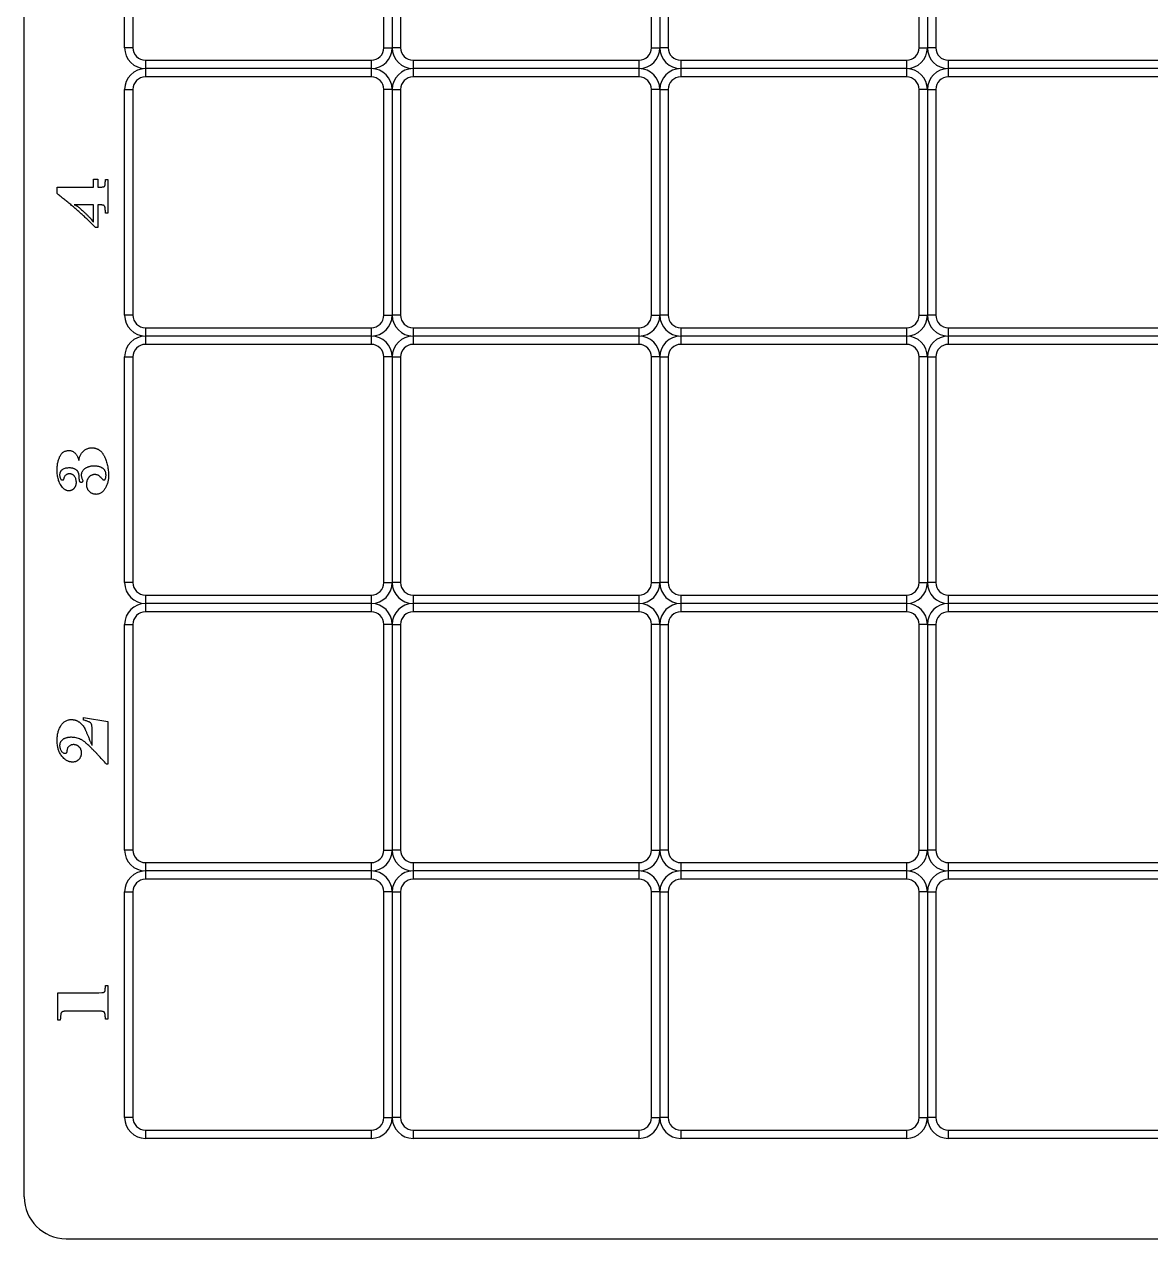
# Model space of a CAD drawing. Header units: millimetres. Extents: x 1 to 735, y 0 to 561.
# Drawn here: x 455.1 to 589.8, y 281.4 to 426.7 of the extents above; entities that cross this region are included whole.
import ezdxf

# ---------------------------------------------------------------- set-up
doc = ezdxf.new("R2010")
doc.units = ezdxf.units.MM

msp = doc.modelspace()

# ---------------------------------------------------------------- linework, layer by layer
at = {"color": 7, "linetype": 'Continuous', "lineweight": 25}
for p, q in [((455.13, 286.41), (455.13, 556.41)), ((467.13, 423.91), (467.13, 450.91)), ((468.13, 450.91), (468.13, 423.91)), ((498.13, 423.91), (498.13, 450.91)), ((499.13, 450.91), (499.13, 423.91)), ((500.13, 450.91), (500.13, 423.91)), ((530.13, 423.91), (530.13, 450.91)), ((531.13, 450.91), (531.13, 423.91)), ((532.13, 450.91), (532.13, 423.91)), ((562.13, 423.91), (562.13, 450.91)), ((563.13, 450.91), (563.13, 423.91)), ((564.13, 450.91), (564.13, 423.91)), ((468.13, 423.91), (467.13, 423.91)), ((498.13, 423.91), (499.13, 423.91)), ((500.13, 423.91), (499.13, 423.91)), ((530.13, 423.91), (531.13, 423.91)), ((532.13, 423.91), (531.13, 423.91)), ((562.13, 423.91), (563.13, 423.91)), ((564.13, 423.91), (563.13, 423.91)), ((469.63, 422.41), (469.63, 421.41)), ((469.63, 422.41), (496.63, 422.41)), ((496.63, 421.41), (469.63, 421.41)), ((469.63, 421.41), (469.63, 420.41)), ((496.63, 422.41), (496.63, 421.41)), ((496.63, 421.41), (496.63, 420.41)), ((501.63, 422.41), (528.63, 422.41)), ((501.63, 422.41), (501.63, 421.41)), ((528.63, 421.41), (501.63, 421.41)), ((501.63, 421.41), (501.63, 420.41)), ((528.63, 422.41), (528.63, 421.41)), ((528.63, 421.41), (528.63, 420.41)), ((533.63, 422.41), (533.63, 421.41)), ((533.63, 422.41), (560.63, 422.41)), ((560.63, 421.41), (533.63, 421.41)), ((533.63, 421.41), (533.63, 420.41)), ((560.63, 422.41), (560.63, 421.41)), ((560.63, 421.41), (560.63, 420.41)), ((565.63, 422.41), (592.63, 422.41)), ((565.63, 422.41), (565.63, 421.41)), ((592.63, 421.41), (565.63, 421.41)), ((565.63, 421.41), (565.63, 420.41)), ((496.63, 420.41), (469.63, 420.41)), ((528.63, 420.41), (501.63, 420.41)), ((560.63, 420.41), (533.63, 420.41)), ((592.63, 420.41), (565.63, 420.41)), ((467.13, 391.91), (467.13, 418.91)), ((467.13, 418.91), (468.13, 418.91)), ((468.13, 418.91), (468.13, 391.91)), ((498.13, 391.91), (498.13, 418.91)), ((499.13, 418.91), (498.13, 418.91)), ((499.13, 418.91), (499.13, 391.91)), ((499.13, 418.91), (500.13, 418.91)), ((500.13, 418.91), (500.13, 391.91)), ((531.13, 418.91), (530.13, 418.91)), ((530.13, 391.91), (530.13, 418.91)), ((531.13, 418.91), (531.13, 391.91)), ((531.13, 418.91), (532.13, 418.91)), ((532.13, 418.91), (532.13, 391.91)), ((562.13, 391.91), (562.13, 418.91)), ((563.13, 418.91), (562.13, 418.91)), ((563.13, 418.91), (563.13, 391.91)), ((563.13, 418.91), (564.13, 418.91)), ((564.13, 418.91), (564.13, 391.91)), ((459.06, 407.23), (463.39, 407.23)), ((459.06, 406.45), (459.06, 407.23)), ((463.39, 408.18), (463.92, 408.18)), ((463.39, 407.23), (463.39, 408.18)), ((463.92, 408.18), (463.92, 407.23)), ((463.92, 407.23), (464.14, 407.23)), ((464.84, 408.15), (465.13, 408.15)), ((465.13, 408.15), (465.13, 404.11)), ((463.39, 405.1), (461.11, 405.1)), ((463.39, 403.05), (463.39, 405.1)), ((463.92, 405.1), (463.92, 402.38)), ((464.41, 405.09), (463.92, 405.1)), ((465.13, 404.11), (464.83, 404.11)), ((463.92, 402.38), (463.64, 402.38)), ((468.13, 391.91), (467.13, 391.91)), ((498.13, 391.91), (499.13, 391.91)), ((500.13, 391.91), (499.13, 391.91)), ((530.13, 391.91), (531.13, 391.91)), ((532.13, 391.91), (531.13, 391.91)), ((562.13, 391.91), (563.13, 391.91)), ((564.13, 391.91), (563.13, 391.91)), ((469.63, 390.41), (496.63, 390.41)), ((469.63, 390.41), (469.63, 389.41)), ((496.63, 389.41), (469.63, 389.41)), ((469.63, 389.41), (469.63, 388.41)), ((496.63, 390.41), (496.63, 389.41)), ((496.63, 389.41), (496.63, 388.41)), ((501.63, 390.41), (528.63, 390.41)), ((501.63, 390.41), (501.63, 389.41)), ((528.63, 389.41), (501.63, 389.41)), ((501.63, 389.41), (501.63, 388.41)), ((528.63, 390.41), (528.63, 389.41)), ((528.63, 389.41), (528.63, 388.41)), ((533.63, 390.41), (560.63, 390.41)), ((533.63, 390.41), (533.63, 389.41)), ((560.63, 389.41), (533.63, 389.41)), ((533.63, 389.41), (533.63, 388.41)), ((560.63, 390.41), (560.63, 389.41)), ((560.63, 389.41), (560.63, 388.41)), ((565.63, 390.41), (592.63, 390.41)), ((565.63, 390.41), (565.63, 389.41)), ((592.63, 389.41), (565.63, 389.41)), ((565.63, 389.41), (565.63, 388.41)), ((496.63, 388.41), (469.63, 388.41)), ((528.63, 388.41), (501.63, 388.41)), ((560.63, 388.41), (533.63, 388.41)), ((592.63, 388.41), (565.63, 388.41)), ((467.13, 386.91), (468.13, 386.91)), ((467.13, 359.91), (467.13, 386.91)), ((468.13, 386.91), (468.13, 359.91)), ((498.13, 359.91), (498.13, 386.91)), ((499.13, 386.91), (498.13, 386.91)), ((499.13, 386.91), (499.13, 359.91)), ((499.13, 386.91), (500.13, 386.91)), ((500.13, 386.91), (500.13, 359.91)), ((530.13, 359.91), (530.13, 386.91)), ((531.13, 386.91), (530.13, 386.91)), ((531.13, 386.91), (531.13, 359.91)), ((531.13, 386.91), (532.13, 386.91)), ((532.13, 386.91), (532.13, 359.91)), ((562.13, 359.91), (562.13, 386.91)), ((563.13, 386.91), (562.13, 386.91)), ((563.13, 386.91), (563.13, 359.91)), ((563.13, 386.91), (564.13, 386.91)), ((564.13, 386.91), (564.13, 359.91)), ((468.13, 359.91), (467.13, 359.91)), ((498.13, 359.91), (499.13, 359.91)), ((500.13, 359.91), (499.13, 359.91)), ((530.13, 359.91), (531.13, 359.91)), ((532.13, 359.91), (531.13, 359.91)), ((562.13, 359.91), (563.13, 359.91)), ((564.13, 359.91), (563.13, 359.91)), ((469.63, 358.41), (496.63, 358.41)), ((469.63, 358.41), (469.63, 357.41)), ((496.63, 358.41), (496.63, 357.41)), ((501.63, 358.41), (528.63, 358.41)), ((501.63, 358.41), (501.63, 357.41)), ((528.63, 358.41), (528.63, 357.41)), ((533.63, 358.41), (560.63, 358.41)), ((533.63, 358.41), (533.63, 357.41)), ((560.63, 358.41), (560.63, 357.41)), ((565.63, 358.41), (592.63, 358.41)), ((565.63, 358.41), (565.63, 357.41)), ((496.63, 357.41), (469.63, 357.41)), ((469.63, 357.41), (469.63, 356.41)), ((496.63, 356.41), (469.63, 356.41)), ((496.63, 357.41), (496.63, 356.41)), ((501.63, 357.41), (501.63, 356.41)), ((528.63, 357.41), (501.63, 357.41)), ((528.63, 356.41), (501.63, 356.41)), ((528.63, 357.41), (528.63, 356.41)), ((533.63, 357.41), (533.63, 356.41)), ((560.63, 357.41), (533.63, 357.41)), ((560.63, 356.41), (533.63, 356.41)), ((560.63, 357.41), (560.63, 356.41)), ((592.63, 357.41), (565.63, 357.41)), ((565.63, 357.41), (565.63, 356.41)), ((592.63, 356.41), (565.63, 356.41)), ((467.13, 354.91), (468.13, 354.91)), ((467.13, 327.91), (467.13, 354.91)), ((468.13, 354.91), (468.13, 327.91)), ((498.13, 327.91), (498.13, 354.91)), ((499.13, 354.91), (498.13, 354.91)), ((499.13, 354.91), (500.13, 354.91)), ((499.13, 354.91), (499.13, 327.91)), ((500.13, 354.91), (500.13, 327.91)), ((531.13, 354.91), (530.13, 354.91)), ((530.13, 327.91), (530.13, 354.91)), ((531.13, 354.91), (531.13, 327.91)), ((531.13, 354.91), (532.13, 354.91)), ((532.13, 354.91), (532.13, 327.91)), ((563.13, 354.91), (562.13, 354.91)), ((562.13, 327.91), (562.13, 354.91)), ((563.13, 354.91), (563.13, 327.91)), ((563.13, 354.91), (564.13, 354.91)), ((564.13, 354.91), (564.13, 327.91)), ((462.23, 343.75), (465.13, 343.28)), ((462.23, 343.47), (462.23, 343.75)), ((465.13, 343.28), (465.13, 338.18)), ((463.23, 340.46), (463.23, 342.52)), ((465.13, 338.18), (464.97, 338.18)), ((468.13, 327.91), (467.13, 327.91)), ((498.13, 327.91), (499.13, 327.91)), ((500.13, 327.91), (499.13, 327.91)), ((530.13, 327.91), (531.13, 327.91)), ((532.13, 327.91), (531.13, 327.91)), ((562.13, 327.91), (563.13, 327.91)), ((564.13, 327.91), (563.13, 327.91)), ((469.63, 326.41), (496.63, 326.41)), ((469.63, 326.41), (469.63, 325.41)), ((496.63, 326.41), (496.63, 325.41)), ((501.63, 326.41), (528.63, 326.41)), ((501.63, 326.41), (501.63, 325.41)), ((528.63, 326.41), (528.63, 325.41)), ((533.63, 326.41), (560.63, 326.41)), ((533.63, 326.41), (533.63, 325.41)), ((560.63, 326.41), (560.63, 325.41)), ((565.63, 326.41), (592.63, 326.41)), ((565.63, 326.41), (565.63, 325.41)), ((496.63, 325.41), (469.63, 325.41)), ((469.63, 325.41), (469.63, 324.41)), ((496.63, 324.41), (469.63, 324.41)), ((496.63, 325.41), (496.63, 324.41)), ((528.63, 325.41), (501.63, 325.41)), ((501.63, 325.41), (501.63, 324.41)), ((528.63, 324.41), (501.63, 324.41)), ((528.63, 325.41), (528.63, 324.41)), ((560.63, 325.41), (533.63, 325.41)), ((533.63, 325.41), (533.63, 324.41)), ((560.63, 324.41), (533.63, 324.41)), ((560.63, 325.41), (560.63, 324.41)), ((592.63, 325.41), (565.63, 325.41)), ((565.63, 325.41), (565.63, 324.41)), ((592.63, 324.41), (565.63, 324.41)), ((467.13, 295.91), (467.13, 322.91)), ((467.13, 322.91), (468.13, 322.91)), ((468.13, 322.91), (468.13, 295.91)), ((498.13, 295.91), (498.13, 322.91)), ((499.13, 322.91), (498.13, 322.91)), ((499.13, 322.91), (499.13, 295.91)), ((499.13, 322.91), (500.13, 322.91)), ((500.13, 322.91), (500.13, 295.91)), ((531.13, 322.91), (530.13, 322.91)), ((530.13, 295.91), (530.13, 322.91)), ((531.13, 322.91), (532.13, 322.91)), ((531.13, 322.91), (531.13, 295.91)), ((532.13, 322.91), (532.13, 295.91)), ((562.13, 295.91), (562.13, 322.91)), ((563.13, 322.91), (562.13, 322.91)), ((563.13, 322.91), (563.13, 295.91)), ((563.13, 322.91), (564.13, 322.91)), ((564.13, 322.91), (564.13, 295.91)), ((464.84, 311.71), (465.13, 311.71)), ((465.13, 311.71), (465.13, 307.67)), ((459.13, 310.83), (464.03, 310.83)), ((459.13, 307.57), (459.13, 310.83)), ((464.03, 310.83), (464.4, 310.85)), ((460.29, 308.63), (459.92, 308.62)), ((464.02, 308.63), (460.29, 308.63)), ((464.38, 308.62), (464.02, 308.63)), ((459.43, 307.57), (459.13, 307.57)), ((465.13, 307.67), (464.83, 307.67)), ((468.13, 295.91), (467.13, 295.91)), ((498.13, 295.91), (499.13, 295.91)), ((500.13, 295.91), (499.13, 295.91)), ((530.13, 295.91), (531.13, 295.91)), ((532.13, 295.91), (531.13, 295.91)), ((562.13, 295.91), (563.13, 295.91)), ((564.13, 295.91), (563.13, 295.91)), ((469.63, 294.41), (469.63, 293.41)), ((469.63, 294.41), (496.63, 294.41)), ((496.63, 294.41), (496.63, 293.41)), ((501.63, 294.41), (501.63, 293.41)), ((501.63, 294.41), (528.63, 294.41)), ((528.63, 294.41), (528.63, 293.41)), ((533.63, 294.41), (560.63, 294.41)), ((533.63, 294.41), (533.63, 293.41)), ((560.63, 294.41), (560.63, 293.41)), ((565.63, 294.41), (592.63, 294.41)), ((565.63, 294.41), (565.63, 293.41)), ((496.63, 293.41), (469.63, 293.41)), ((528.63, 293.41), (501.63, 293.41)), ((560.63, 293.41), (533.63, 293.41)), ((592.63, 293.41), (565.63, 293.41)), ((460.13, 281.41), (730.13, 281.41))]:
    msp.add_line(p, q, dxfattribs=at)
for centre, radius, start, end in [((469.63, 423.91), 2.5, 180, 270), ((469.63, 423.91), 1.5, 180, 270), ((496.63, 423.91), 1.5, 270, 0), ((496.63, 423.91), 2.5, 270, 0), ((501.63, 423.91), 2.5, 180, 270), ((501.63, 423.91), 1.5, 180, 270), ((528.63, 423.91), 1.5, 270, 0), ((528.63, 423.91), 2.5, 270, 0), ((533.63, 423.91), 2.5, 180, 270), ((533.63, 423.91), 1.5, 180, 270), ((560.63, 423.91), 1.5, 270, 0), ((560.63, 423.91), 2.5, 270, 0), ((565.63, 423.91), 2.5, 180, 270), ((565.63, 423.91), 1.5, 180, 270), ((469.63, 418.91), 2.5, 90, 180), ((496.63, 418.91), 2.5, 0, 90), ((501.63, 418.91), 2.5, 90, 180), ((528.63, 418.91), 2.5, 0, 90), ((533.63, 418.91), 2.5, 90, 180), ((560.63, 418.91), 2.5, 0, 90), ((565.63, 418.91), 2.5, 90, 180), ((469.63, 418.91), 1.5, 90, 180), ((496.63, 418.91), 1.5, 0, 90), ((501.63, 418.91), 1.5, 90, 180), ((528.63, 418.91), 1.5, 0, 90), ((533.63, 418.91), 1.5, 90, 180), ((560.63, 418.91), 1.5, 0, 90), ((565.63, 418.91), 1.5, 90, 180), ((469.63, 391.91), 2.5, 180, 270), ((469.63, 391.91), 1.5, 180, 270), ((496.63, 391.91), 1.5, 270, 0), ((496.63, 391.91), 2.5, 270, 0), ((501.63, 391.91), 2.5, 180, 270), ((501.63, 391.91), 1.5, 180, 270), ((528.63, 391.91), 1.5, 270, 0), ((528.63, 391.91), 2.5, 270, 0), ((533.63, 391.91), 2.5, 180, 270), ((533.63, 391.91), 1.5, 180, 270), ((560.63, 391.91), 1.5, 270, 0), ((560.63, 391.91), 2.5, 270, 0), ((565.63, 391.91), 2.5, 180, 270), ((565.63, 391.91), 1.5, 180, 270), ((469.63, 386.91), 2.5, 90, 180), ((496.63, 386.91), 2.5, 0, 90), ((501.63, 386.91), 2.5, 90, 180), ((528.63, 386.91), 2.5, 0, 90), ((533.63, 386.91), 2.5, 90, 180), ((560.63, 386.91), 2.5, 0, 90), ((565.63, 386.91), 2.5, 90, 180), ((469.63, 386.91), 1.5, 90, 180), ((496.63, 386.91), 1.5, 0, 90), ((501.63, 386.91), 1.5, 90, 180), ((528.63, 386.91), 1.5, 0, 90), ((533.63, 386.91), 1.5, 90, 180), ((560.63, 386.91), 1.5, 0, 90), ((565.63, 386.91), 1.5, 90, 180), ((469.63, 359.91), 2.5, 180, 270), ((469.63, 359.91), 1.5, 180, 270), ((496.63, 359.91), 1.5, 270, 0), ((496.63, 359.91), 2.5, 270, 0), ((501.63, 359.91), 2.5, 180, 270), ((501.63, 359.91), 1.5, 180, 270), ((528.63, 359.91), 1.5, 270, 0), ((528.63, 359.91), 2.5, 270, 0), ((533.63, 359.91), 2.5, 180, 270), ((533.63, 359.91), 1.5, 180, 270), ((560.63, 359.91), 1.5, 270, 0), ((560.63, 359.91), 2.5, 270, 0), ((565.63, 359.91), 2.5, 180, 270), ((565.63, 359.91), 1.5, 180, 270), ((469.63, 354.91), 2.5, 90, 180), ((469.63, 354.91), 1.5, 90, 180), ((496.63, 354.91), 2.5, 0, 90), ((496.63, 354.91), 1.5, 0, 90), ((501.63, 354.91), 2.5, 90, 180), ((501.63, 354.91), 1.5, 90, 180), ((528.63, 354.91), 2.5, 0, 90), ((528.63, 354.91), 1.5, 0, 90), ((533.63, 354.91), 2.5, 90, 180), ((533.63, 354.91), 1.5, 90, 180), ((560.63, 354.91), 2.5, 0, 90), ((560.63, 354.91), 1.5, 0, 90), ((565.63, 354.91), 2.5, 90, 180), ((565.63, 354.91), 1.5, 90, 180), ((469.63, 327.91), 2.5, 180, 270), ((469.63, 327.91), 1.5, 180, 270), ((496.63, 327.91), 1.5, 270, 0), ((496.63, 327.91), 2.5, 270, 0), ((501.63, 327.91), 2.5, 180, 270), ((501.63, 327.91), 1.5, 180, 270), ((528.63, 327.91), 1.5, 270, 0), ((528.63, 327.91), 2.5, 270, 0), ((533.63, 327.91), 2.5, 180, 270), ((533.63, 327.91), 1.5, 180, 270), ((560.63, 327.91), 1.5, 270, 0), ((560.63, 327.91), 2.5, 270, 0), ((565.63, 327.91), 2.5, 180, 270), ((565.63, 327.91), 1.5, 180, 270), ((469.63, 322.91), 2.5, 90, 180), ((469.63, 322.91), 1.5, 90, 180), ((496.63, 322.91), 2.5, 0, 90), ((496.63, 322.91), 1.5, 0, 90), ((501.63, 322.91), 2.5, 90, 180), ((501.63, 322.91), 1.5, 90, 180), ((528.63, 322.91), 2.5, 0, 90), ((528.63, 322.91), 1.5, 0, 90), ((533.63, 322.91), 2.5, 90, 180), ((533.63, 322.91), 1.5, 90, 180), ((560.63, 322.91), 2.5, 0, 90), ((560.63, 322.91), 1.5, 0, 90), ((565.63, 322.91), 2.5, 90, 180), ((565.63, 322.91), 1.5, 90, 180), ((469.63, 295.91), 2.5, 180, 270), ((469.63, 295.91), 1.5, 180, 270), ((496.63, 295.91), 1.5, 270, 0), ((496.63, 295.91), 2.5, 270, 0), ((501.63, 295.91), 2.5, 180, 270), ((501.63, 295.91), 1.5, 180, 270), ((528.63, 295.91), 1.5, 270, 0), ((528.63, 295.91), 2.5, 270, 0), ((533.63, 295.91), 2.5, 180, 270), ((533.63, 295.91), 1.5, 180, 270), ((560.63, 295.91), 1.5, 270, 0), ((560.63, 295.91), 2.5, 270, 0), ((565.63, 295.91), 2.5, 180, 270), ((565.63, 295.91), 1.5, 180, 270), ((460.13, 286.41), 5, 180, 270)]:
    msp.add_arc(centre, radius, start, end, dxfattribs=at)
for points, knots in [([(464.14, 407.23), (464.19, 407.23), (464.31, 407.23), (464.45, 407.24), (464.56, 407.26), (464.63, 407.27), (464.69, 407.3), (464.73, 407.33), (464.76, 407.37), (464.78, 407.41), (464.79, 407.46), (464.8, 407.54), (464.81, 407.64), (464.82, 407.75), (464.82, 407.85), (464.83, 407.94), (464.83, 408.04), (464.84, 408.11), (464.84, 408.15)], [0, 0, 0, 0, 0.111943, 0.23657, 0.297192, 0.347279, 0.387795, 0.42005, 0.451152, 0.484267, 0.521227, 0.562076, 0.649756, 0.739531, 0.789779, 0.850752, 0.919985, 1, 1, 1, 1]), ([(463.64, 402.38), (463.54, 402.49), (463.33, 402.71), (463.02, 403.03), (462.68, 403.36), (462.32, 403.7), (461.94, 404.04), (461.54, 404.4), (461.12, 404.76), (460.75, 405.07), (460.46, 405.32), (460.24, 405.5), (460.03, 405.67), (459.82, 405.84), (459.62, 406), (459.43, 406.15), (459.24, 406.3), (459.12, 406.4), (459.06, 406.45)], [0, 0, 0, 0, 0.071779, 0.146123, 0.223205, 0.303193, 0.386387, 0.473484, 0.564624, 0.65942, 0.707114, 0.753321, 0.798165, 0.841375, 0.883253, 0.923619, 0.962473, 1, 1, 1, 1]), ([(461.11, 405.1), (461.12, 405.1), (461.16, 405.1), (461.21, 405.09), (461.28, 405.06), (461.35, 405.03), (461.42, 404.98), (461.5, 404.93), (461.59, 404.86), (461.71, 404.75), (461.88, 404.6), (462.1, 404.42), (462.32, 404.2), (462.56, 403.98), (462.79, 403.75), (463.01, 403.52), (463.21, 403.29), (463.33, 403.13), (463.39, 403.05)], [0, 0, 0, 0, 0.015695, 0.03415, 0.055452, 0.079732, 0.108062, 0.139666, 0.174844, 0.213664, 0.299014, 0.391634, 0.490937, 0.597784, 0.705659, 0.808445, 0.906402, 1, 1, 1, 1]), ([(464.83, 404.11), (464.83, 404.17), (464.83, 404.26), (464.83, 404.37), (464.82, 404.46), (464.82, 404.53), (464.81, 404.62), (464.8, 404.71), (464.79, 404.8), (464.76, 404.88), (464.74, 404.94), (464.7, 404.99), (464.65, 405.03), (464.58, 405.05), (464.5, 405.07), (464.44, 405.08), (464.41, 405.09)], [0, 0, 0, 0, 0.132445, 0.234496, 0.283638, 0.343613, 0.41371, 0.494641, 0.574157, 0.642481, 0.698668, 0.745566, 0.793246, 0.849928, 0.918695, 1, 1, 1, 1]), ([(459.06, 373.3), (459.06, 373.39), (459.06, 373.56), (459.08, 373.81), (459.1, 374.04), (459.14, 374.27), (459.19, 374.48), (459.25, 374.68), (459.32, 374.87), (459.4, 375.04), (459.49, 375.2), (459.6, 375.34), (459.71, 375.46), (459.84, 375.55), (459.98, 375.63), (460.14, 375.68), (460.3, 375.71), (460.41, 375.72), (460.47, 375.72)], [0, 0, 0, 0, 0.083423, 0.162807, 0.23875, 0.311418, 0.380665, 0.447114, 0.511184, 0.572585, 0.631036, 0.686233, 0.738773, 0.789725, 0.839922, 0.891233, 0.944168, 1, 1, 1, 1]), ([(460.47, 375.72), (460.52, 375.72), (460.6, 375.71), (460.73, 375.69), (460.85, 375.65), (460.96, 375.6), (461.07, 375.54), (461.16, 375.45), (461.26, 375.36), (461.34, 375.25), (461.41, 375.13), (461.48, 375.01), (461.54, 374.89), (461.59, 374.76), (461.63, 374.64), (461.65, 374.56), (461.66, 374.53)], [0, 0, 0, 0, 0.0624312, 0.122912, 0.1811749, 0.2392289, 0.2978103, 0.3576383, 0.4196106, 0.4849836, 0.5516633, 0.616797, 0.6813642, 0.745088, 0.8088489, 0.8606915, 0.8606915, 0.8606915, 0.8606915]), ([(461.66, 374.53), (461.66, 374.55), (461.67, 374.63), (461.7, 374.77), (461.75, 374.93), (461.81, 375.09), (461.89, 375.24), (461.98, 375.38), (462.08, 375.51), (462.2, 375.63), (462.32, 375.74), (462.45, 375.83), (462.59, 375.9), (462.74, 375.96), (462.9, 376), (463.07, 376.03), (463.18, 376.03), (463.24, 376.03)], [0.1082029, 0.1082029, 0.1082029, 0.1082029, 0.1350612, 0.1995359, 0.2626386, 0.3248321, 0.3867998, 0.4491059, 0.5123056, 0.5747382, 0.6354279, 0.6945412, 0.7537515, 0.8128367, 0.8730966, 0.9355011, 1, 1, 1, 1]), ([(463.24, 376.03), (463.28, 376.03), (463.36, 376.03), (463.47, 376.02), (463.59, 376), (463.69, 375.97), (463.8, 375.93), (463.9, 375.89), (464, 375.84), (464.09, 375.77), (464.18, 375.7), (464.27, 375.63), (464.35, 375.54), (464.43, 375.45), (464.51, 375.35), (464.58, 375.24), (464.65, 375.12), (464.73, 374.95), (464.83, 374.73), (464.93, 374.46), (465.02, 374.19), (465.09, 373.91), (465.14, 373.61), (465.18, 373.32), (465.2, 373.01), (465.21, 372.81), (465.21, 372.71)], [0, 0, 0, 0, 0.0278, 0.055203, 0.081746, 0.107898, 0.133995, 0.159868, 0.185726, 0.211855, 0.238371, 0.265348, 0.293252, 0.321857, 0.351423, 0.381943, 0.413826, 0.446883, 0.514173, 0.581625, 0.649125, 0.717328, 0.786324, 0.856395, 0.927449, 1, 1, 1, 1]), ([(460.53, 373.63), (460.45, 373.63), (460.3, 373.62), (460.08, 373.59), (459.88, 373.53), (459.73, 373.46), (459.62, 373.38), (459.55, 373.33), (459.49, 373.26), (459.44, 373.18), (459.41, 373.1), (459.38, 373.01), (459.36, 372.91), (459.36, 372.84), (459.36, 372.81)], [0, 0, 0, 0, 0.1480845, 0.2861107, 0.4145966, 0.5376912, 0.5960587, 0.6524061, 0.7072389, 0.7615309, 0.8171918, 0.8747043, 0.9359153, 1, 1, 1, 1]), ([(461.71, 372.53), (461.7, 372.58), (461.7, 372.66), (461.69, 372.78), (461.66, 372.89), (461.63, 373), (461.59, 373.1), (461.54, 373.19), (461.48, 373.27), (461.4, 373.34), (461.32, 373.41), (461.23, 373.47), (461.14, 373.52), (461.03, 373.56), (460.92, 373.59), (460.8, 373.61), (460.67, 373.63), (460.58, 373.63), (460.53, 373.63)], [0, 0, 0, 0, 0.070146, 0.136161, 0.199173, 0.259111, 0.317237, 0.373913, 0.430511, 0.486979, 0.543655, 0.60126, 0.661057, 0.722289, 0.786217, 0.853559, 0.924665, 1, 1, 1, 1]), ([(463.44, 373.86), (463.4, 373.86), (463.3, 373.85), (463.16, 373.84), (463.02, 373.82), (462.89, 373.78), (462.76, 373.74), (462.63, 373.69), (462.51, 373.63), (462.4, 373.56), (462.29, 373.48), (462.2, 373.39), (462.12, 373.3), (462.06, 373.2), (462.01, 373.1), (461.97, 372.99), (461.95, 372.87), (461.94, 372.79), (461.94, 372.75)], [0, 0, 0, 0, 0.070426, 0.13944, 0.206802, 0.272732, 0.33788, 0.40303, 0.467779, 0.533537, 0.597406, 0.657733, 0.715769, 0.771643, 0.827444, 0.883365, 0.940386, 1, 1, 1, 1]), ([(464.91, 372.79), (464.9, 372.83), (464.9, 372.91), (464.88, 373.03), (464.85, 373.15), (464.81, 373.25), (464.75, 373.35), (464.68, 373.44), (464.61, 373.52), (464.51, 373.59), (464.41, 373.65), (464.3, 373.71), (464.18, 373.75), (464.05, 373.79), (463.91, 373.82), (463.76, 373.84), (463.61, 373.85), (463.5, 373.86), (463.44, 373.86)], [0, 0, 0, 0, 0.06265, 0.121907, 0.178981, 0.234077, 0.287844, 0.341971, 0.397289, 0.454313, 0.513649, 0.574292, 0.637242, 0.70307, 0.771833, 0.843867, 0.919999, 1, 1, 1, 1]), ([(460.43, 370.89), (460.4, 370.89), (460.33, 370.89), (460.24, 370.91), (460.14, 370.95), (460.05, 370.99), (459.96, 371.05), (459.87, 371.12), (459.78, 371.21), (459.66, 371.34), (459.53, 371.52), (459.39, 371.74), (459.28, 371.99), (459.2, 372.25), (459.14, 372.51), (459.09, 372.77), (459.06, 373.04), (459.06, 373.21), (459.06, 373.3)], [0, 0, 0, 0, 0.031992, 0.064232, 0.097143, 0.131346, 0.167325, 0.205496, 0.246208, 0.28975, 0.378998, 0.467224, 0.555963, 0.646092, 0.736448, 0.825235, 0.913217, 1, 1, 1, 1]), ([(459.36, 372.81), (459.36, 372.77), (459.36, 372.7), (459.38, 372.59), (459.41, 372.48), (459.44, 372.38), (459.49, 372.3), (459.54, 372.23), (459.61, 372.19), (459.66, 372.19), (459.69, 372.19)], [0, 0, 0, 0, 0.147836, 0.291018, 0.432077, 0.569841, 0.695829, 0.804713, 0.901854, 1, 1, 1, 1]), ([(459.69, 372.19), (459.72, 372.19), (459.77, 372.19), (459.83, 372.21), (459.85, 372.26), (459.87, 372.3), (459.89, 372.37), (459.9, 372.45), (459.93, 372.54), (459.97, 372.63), (460.04, 372.72), (460.12, 372.8), (460.21, 372.87), (460.31, 372.92), (460.42, 372.95), (460.5, 372.95), (460.54, 372.95)], [0, 0, 0, 0, 0.067, 0.116486, 0.144065, 0.184821, 0.23828, 0.30614, 0.380982, 0.459404, 0.542486, 0.632664, 0.725876, 0.815624, 0.905928, 1, 1, 1, 1]), ([(460.54, 372.95), (460.57, 372.95), (460.63, 372.95), (460.71, 372.94), (460.79, 372.91), (460.86, 372.88), (460.93, 372.84), (461, 372.78), (461.06, 372.72), (461.13, 372.62), (461.21, 372.48), (461.27, 372.3), (461.31, 372.09), (461.32, 371.94), (461.32, 371.86)], [0, 0, 0, 0, 0.057797, 0.113165, 0.167685, 0.221466, 0.274762, 0.330333, 0.387913, 0.447683, 0.573001, 0.704033, 0.845596, 1, 1, 1, 1]), ([(461.94, 371.88), (461.92, 371.88), (461.87, 371.89), (461.81, 371.93), (461.76, 372), (461.73, 372.13), (461.71, 372.31), (461.71, 372.46), (461.71, 372.53)], [0, 0, 0, 0, 0.096889, 0.188836, 0.291587, 0.418702, 0.705864, 1, 1, 1, 1]), ([(461.94, 372.75), (461.95, 372.7), (461.95, 372.59), (461.98, 372.49), (462, 372.44)], [0, 0, 0, 0, 0.494524, 1, 1, 1, 1]), ([(462.13, 372.12), (462.13, 372.09), (462.13, 372.03), (462.09, 371.96), (462.06, 371.92), (462.02, 371.9), (461.98, 371.89), (461.96, 371.88), (461.94, 371.88)], [0, 0, 0, 0, 0.271111, 0.527643, 0.648837, 0.765245, 0.880278, 1, 1, 1, 1]), ([(462, 372.44), (462.02, 372.39), (462.07, 372.28), (462.11, 372.18), (462.13, 372.12)], [0, 0, 0, 0, 0.478903, 1, 1, 1, 1]), ([(462.6, 371.63), (462.6, 371.67), (462.6, 371.76), (462.61, 371.89), (462.63, 372.01), (462.66, 372.13), (462.7, 372.24), (462.75, 372.34), (462.81, 372.44), (462.87, 372.53), (462.94, 372.61), (463.02, 372.68), (463.1, 372.74), (463.19, 372.78), (463.27, 372.82), (463.37, 372.85), (463.46, 372.87), (463.53, 372.87), (463.56, 372.87)], [0, 0, 0, 0, 0.077104, 0.151155, 0.221831, 0.290364, 0.355794, 0.419904, 0.482965, 0.545831, 0.607129, 0.66551, 0.722561, 0.777644, 0.83214, 0.88692, 0.942482, 1, 1, 1, 1]), ([(463.56, 372.87), (463.61, 372.87), (463.7, 372.86), (463.82, 372.84), (463.93, 372.8), (464.05, 372.73), (464.19, 372.6), (464.32, 372.47), (464.41, 372.36), (464.47, 372.29), (464.51, 372.25), (464.55, 372.21), (464.6, 372.19), (464.65, 372.19), (464.68, 372.19)], [0, 0, 0, 0, 0.1019982, 0.1942035, 0.2757277, 0.3518773, 0.5075045, 0.6811827, 0.7632491, 0.8273813, 0.8723604, 0.8988398, 0.9405667, 1, 1, 1, 1]), ([(465.21, 372.71), (465.21, 372.64), (465.2, 372.5), (465.19, 372.29), (465.15, 372.09), (465.11, 371.89), (465.05, 371.7), (464.98, 371.52), (464.89, 371.33), (464.79, 371.16), (464.69, 371), (464.57, 370.86), (464.45, 370.74), (464.32, 370.64), (464.18, 370.56), (464.03, 370.51), (463.88, 370.47), (463.78, 370.47), (463.72, 370.47)], [0, 0, 0, 0, 0.071081, 0.141211, 0.209965, 0.277922, 0.345584, 0.413186, 0.48069, 0.549144, 0.615154, 0.676772, 0.734679, 0.789666, 0.842488, 0.894302, 0.946498, 1, 1, 1, 1]), ([(464.68, 372.19), (464.69, 372.19), (464.73, 372.19), (464.78, 372.23), (464.82, 372.28), (464.85, 372.35), (464.87, 372.44), (464.89, 372.54), (464.9, 372.66), (464.91, 372.74), (464.91, 372.79)], [0, 0, 0, 0, 0.075418, 0.152077, 0.245129, 0.358796, 0.491828, 0.643687, 0.811091, 1, 1, 1, 1]), ([(461.32, 371.86), (461.32, 371.83), (461.32, 371.76), (461.31, 371.66), (461.29, 371.56), (461.26, 371.47), (461.23, 371.39), (461.18, 371.31), (461.13, 371.23), (461.08, 371.16), (461.01, 371.1), (460.94, 371.04), (460.87, 370.99), (460.79, 370.96), (460.71, 370.93), (460.62, 370.9), (460.53, 370.89), (460.46, 370.89), (460.43, 370.89)], [0, 0, 0, 0, 0.069957, 0.137939, 0.202715, 0.266526, 0.32816, 0.389993, 0.450841, 0.513095, 0.574466, 0.633957, 0.693251, 0.751474, 0.811208, 0.87163, 0.934827, 1, 1, 1, 1]), ([(463.72, 370.47), (463.69, 370.47), (463.61, 370.47), (463.49, 370.49), (463.38, 370.51), (463.28, 370.55), (463.18, 370.6), (463.09, 370.65), (463, 370.72), (462.92, 370.8), (462.84, 370.89), (462.78, 370.98), (462.72, 371.07), (462.68, 371.18), (462.64, 371.28), (462.62, 371.39), (462.6, 371.51), (462.6, 371.59), (462.6, 371.63)], [0, 0, 0, 0, 0.0656285, 0.1285985, 0.1906294, 0.2511941, 0.3116131, 0.3716715, 0.4338444, 0.4969338, 0.5605966, 0.6226483, 0.6837326, 0.7447888, 0.8063779, 0.8695389, 0.9337163, 1, 1, 1, 1]), ([(459.06, 341.04), (459.06, 341.12), (459.06, 341.29), (459.08, 341.53), (459.12, 341.77), (459.17, 341.99), (459.23, 342.21), (459.31, 342.41), (459.4, 342.61), (459.51, 342.8), (459.63, 342.97), (459.76, 343.11), (459.91, 343.24), (460.06, 343.34), (460.23, 343.43), (460.41, 343.48), (460.6, 343.52), (460.73, 343.52), (460.8, 343.52)], [0, 0, 0, 0, 0.074659, 0.146761, 0.21658, 0.284758, 0.350602, 0.415603, 0.479549, 0.542954, 0.604294, 0.6631, 0.718967, 0.773873, 0.828253, 0.883767, 0.940334, 1, 1, 1, 1]), ([(460.8, 343.52), (460.84, 343.52), (460.93, 343.52), (461.05, 343.5), (461.17, 343.48), (461.29, 343.44), (461.41, 343.4), (461.52, 343.34), (461.63, 343.27), (461.76, 343.17), (461.92, 343.03), (462.09, 342.85), (462.24, 342.66), (462.34, 342.49), (462.41, 342.34), (462.47, 342.22), (462.53, 342.09), (462.59, 341.95), (462.66, 341.79), (462.73, 341.62), (462.8, 341.44), (462.87, 341.26), (462.94, 341.08), (463.01, 340.92), (463.07, 340.78), (463.13, 340.66), (463.17, 340.56), (463.21, 340.5), (463.23, 340.47), (463.23, 340.46)], [0, 0, 0, 0, 0.0300268, 0.0596965, 0.0886839, 0.1179615, 0.1470193, 0.1764909, 0.2064548, 0.2371344, 0.2979686, 0.3560957, 0.4127429, 0.4678105, 0.4966551, 0.5283881, 0.562644, 0.5999451, 0.639897, 0.682652, 0.7283213, 0.7768037, 0.8238789, 0.8653832, 0.9014322, 0.931791, 0.9568733, 0.9765952, 0.983833, 0.983833, 0.983833, 0.983833]), ([(463.23, 342.52), (463.23, 342.58), (463.23, 342.68), (463.22, 342.82), (463.19, 342.94), (463.15, 343.03), (463.1, 343.1), (463.05, 343.15), (462.98, 343.2), (462.87, 343.25), (462.74, 343.3), (462.57, 343.36), (462.4, 343.41), (462.28, 343.45), (462.23, 343.47)], [0, 0, 0, 0, 0.108779, 0.199889, 0.274038, 0.333256, 0.384968, 0.436585, 0.489535, 0.544625, 0.658293, 0.77203, 0.886022, 1, 1, 1, 1]), ([(460.92, 338.43), (460.88, 338.44), (460.79, 338.44), (460.66, 338.45), (460.54, 338.48), (460.42, 338.52), (460.3, 338.57), (460.19, 338.63), (460.07, 338.7), (459.93, 338.81), (459.77, 338.96), (459.6, 339.15), (459.46, 339.35), (459.35, 339.56), (459.27, 339.77), (459.2, 339.97), (459.15, 340.16), (459.1, 340.39), (459.06, 340.68), (459.06, 340.92), (459.06, 341.04)], [0, 0, 0, 0, 0.036461, 0.072478, 0.108069, 0.143574, 0.17938, 0.215704, 0.252686, 0.290847, 0.366056, 0.437569, 0.506528, 0.573636, 0.637613, 0.696797, 0.750636, 0.800114, 0.89735, 1, 1, 1, 1]), ([(460.76, 341.4), (460.7, 341.4), (460.6, 341.39), (460.45, 341.38), (460.31, 341.36), (460.18, 341.33), (460.05, 341.3), (459.94, 341.25), (459.83, 341.2), (459.73, 341.14), (459.64, 341.07), (459.57, 341), (459.5, 340.91), (459.45, 340.82), (459.41, 340.73), (459.38, 340.62), (459.36, 340.51), (459.36, 340.43), (459.36, 340.39)], [0, 0, 0, 0, 0.081982, 0.159953, 0.233479, 0.302815, 0.369779, 0.433499, 0.494226, 0.553291, 0.609941, 0.664871, 0.718463, 0.771649, 0.825945, 0.881146, 0.939369, 1, 1, 1, 1]), ([(459.36, 340.39), (459.36, 340.34), (459.37, 340.23), (459.4, 340.08), (459.46, 339.93), (459.54, 339.78), (459.63, 339.66), (459.73, 339.57), (459.84, 339.51), (459.91, 339.5), (459.95, 339.5)], [0, 0, 0, 0, 0.137254, 0.273305, 0.411984, 0.555051, 0.689885, 0.804837, 0.905795, 1, 1, 1, 1]), ([(460.27, 339.75), (460.27, 339.81), (460.28, 339.92), (460.32, 340.09), (460.39, 340.23), (460.49, 340.35), (460.6, 340.44), (460.73, 340.51), (460.86, 340.55), (460.96, 340.56), (461.01, 340.56)], [0, 0, 0, 0, 0.1462822, 0.2810311, 0.4059099, 0.5296433, 0.6503831, 0.7666683, 0.8806836, 1, 1, 1, 1]), ([(463.09, 340.17), (463.03, 340.23), (462.92, 340.34), (462.75, 340.5), (462.59, 340.65), (462.44, 340.78), (462.28, 340.9), (462.14, 341), (462, 341.08), (461.83, 341.18), (461.6, 341.26), (461.33, 341.34), (461.05, 341.39), (460.85, 341.39), (460.76, 341.4)], [0, 0, 0, 0, 0.091717, 0.177593, 0.258015, 0.333076, 0.402627, 0.466735, 0.526298, 0.581192, 0.685286, 0.78919, 0.893655, 1, 1, 1, 1]), ([(461.01, 340.56), (461.04, 340.56), (461.1, 340.56), (461.19, 340.54), (461.28, 340.52), (461.36, 340.49), (461.44, 340.45), (461.52, 340.4), (461.6, 340.34), (461.67, 340.28), (461.73, 340.2), (461.79, 340.13), (461.84, 340.04), (461.87, 339.95), (461.91, 339.86), (461.93, 339.76), (461.94, 339.66), (461.94, 339.59), (461.94, 339.55)], [0, 0, 0, 0, 0.060519, 0.119256, 0.177706, 0.236294, 0.294166, 0.353715, 0.415559, 0.479155, 0.543376, 0.605987, 0.668459, 0.731951, 0.79566, 0.861469, 0.929419, 1, 1, 1, 1]), ([(464.97, 338.18), (464.8, 338.36), (464.46, 338.74), (464.07, 339.16), (463.81, 339.43), (463.69, 339.56), (463.58, 339.68), (463.47, 339.8), (463.36, 339.9), (463.27, 340), (463.18, 340.08), (463.12, 340.14), (463.09, 340.17)], [0, 0, 0, 0, 0.276303, 0.556528, 0.625346, 0.690164, 0.751281, 0.808401, 0.862131, 0.91187, 0.957927, 1, 1, 1, 1]), ([(459.95, 339.5), (459.98, 339.5), (460.02, 339.5), (460.09, 339.51), (460.15, 339.53), (460.19, 339.56), (460.23, 339.59), (460.25, 339.64), (460.27, 339.69), (460.27, 339.73), (460.27, 339.75)], [0, 0, 0, 0, 0.1627983, 0.3048409, 0.4318367, 0.5447011, 0.6525038, 0.7584032, 0.8725474, 1, 1, 1, 1]), ([(461.94, 339.55), (461.94, 339.51), (461.94, 339.44), (461.93, 339.32), (461.91, 339.22), (461.88, 339.11), (461.83, 339.02), (461.79, 338.92), (461.73, 338.83), (461.66, 338.75), (461.59, 338.68), (461.51, 338.61), (461.43, 338.56), (461.34, 338.51), (461.24, 338.48), (461.14, 338.45), (461.03, 338.44), (460.96, 338.43), (460.92, 338.43)], [0, 0, 0, 0, 0.0690755, 0.1357486, 0.1997359, 0.2623721, 0.3242588, 0.3853711, 0.4468639, 0.5088174, 0.5699535, 0.630386, 0.6893654, 0.7486038, 0.8085841, 0.8696248, 0.9337108, 1, 1, 1, 1]), ([(464.4, 310.85), (464.44, 310.85), (464.51, 310.86), (464.6, 310.88), (464.67, 310.9), (464.72, 310.93), (464.75, 310.97), (464.77, 311.02), (464.79, 311.07), (464.8, 311.14), (464.81, 311.23), (464.82, 311.32), (464.82, 311.41), (464.83, 311.49), (464.83, 311.59), (464.84, 311.67), (464.84, 311.71)], [0, 0, 0, 0, 0.103283, 0.185553, 0.250082, 0.297388, 0.339048, 0.382129, 0.428784, 0.478843, 0.579812, 0.670973, 0.724365, 0.796667, 0.888872, 1, 1, 1, 1]), ([(459.92, 308.62), (459.89, 308.61), (459.83, 308.6), (459.74, 308.58), (459.66, 308.55), (459.61, 308.52), (459.56, 308.47), (459.53, 308.41), (459.5, 308.34), (459.49, 308.23), (459.47, 308.08), (459.46, 307.9), (459.45, 307.73), (459.44, 307.62), (459.43, 307.57)], [0, 0, 0, 0, 0.079277, 0.147038, 0.205277, 0.255528, 0.302703, 0.352784, 0.409224, 0.472503, 0.608553, 0.746864, 0.878752, 1, 1, 1, 1]), ([(464.83, 307.67), (464.83, 307.72), (464.83, 307.8), (464.83, 307.9), (464.82, 307.98), (464.82, 308.05), (464.81, 308.13), (464.8, 308.23), (464.78, 308.32), (464.76, 308.4), (464.73, 308.47), (464.69, 308.52), (464.64, 308.56), (464.57, 308.58), (464.48, 308.6), (464.42, 308.61), (464.38, 308.62)], [0, 0, 0, 0, 0.121495, 0.212417, 0.256965, 0.314468, 0.383956, 0.466534, 0.548702, 0.619395, 0.677706, 0.727693, 0.777875, 0.838965, 0.912272, 1, 1, 1, 1])]:
    msp.add_open_spline(points, degree=3, knots=knots, dxfattribs=at)

doc.saveas('drawing.dxf')
